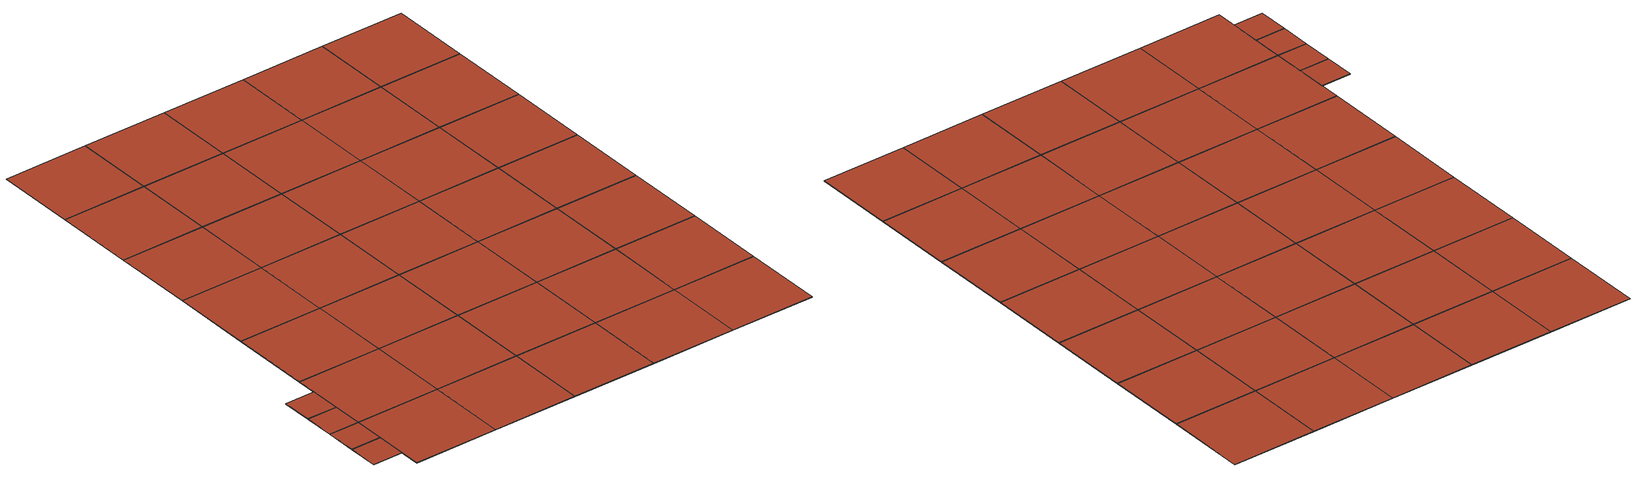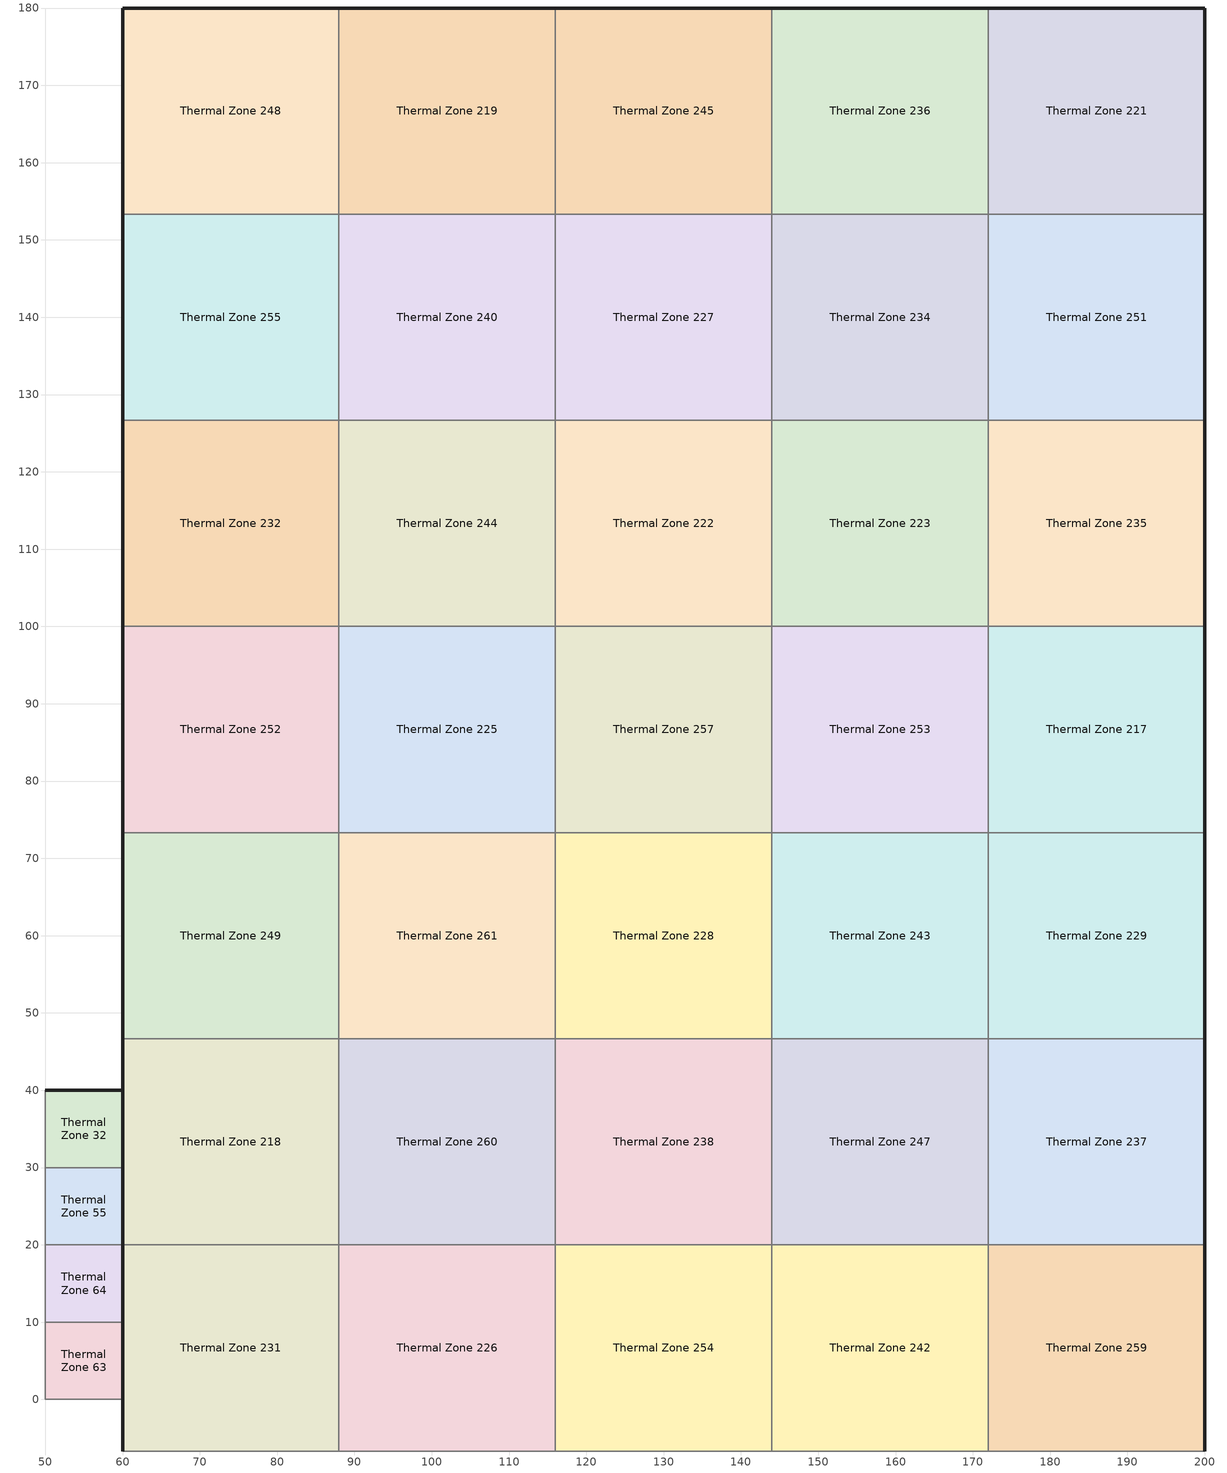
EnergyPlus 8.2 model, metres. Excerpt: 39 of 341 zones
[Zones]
Thermal Zone 217
 floor ground (ASHRAE 90.1-2004 ExtWall Mass ClimateZone 6): 172,100 200,100 200,73.33 172,73.33 z-0.1
 wall outside (ASHRAE 90.1-2004 ExtWall Mass ClimateZone 6): 200,73.33 200,100 z-0.1:0
 wall to Thermal Zone 235 (ASHRAE 90.1-2004 ExtWall Mass ClimateZone 6 Reversed): 200,100 172,100 z-0.1:0
 wall to Thermal Zone 229 (ASHRAE 90.1-2004 ExtWall Mass ClimateZone 6): 172,73.33 200,73.33 z-0.1:0
 wall to Thermal Zone 253 (ASHRAE 90.1-2004 ExtWall Mass ClimateZone 6 Reversed): 172,100 172,73.33 z-0.1:0
 roof outside (ASHRAE 90.1-2004 ExtWall Mass ClimateZone 6): 172,73.33 200,73.33 200,100 172,100 z0
Thermal Zone 218
 floor ground (ASHRAE 90.1-2004 ExtWall Mass ClimateZone 6): 60,46.67 88,46.67 88,20 60,20 z-0.1
 wall outside (ASHRAE 90.1-2004 ExtWall Mass ClimateZone 6): 60,46.67 60,20 z-0.1:0
 wall to Thermal Zone 249 (ASHRAE 90.1-2004 ExtWall Mass ClimateZone 6 Reversed): 88,46.67 60,46.67 z-0.1:0
 wall to Thermal Zone 260 (ASHRAE 90.1-2004 ExtWall Mass ClimateZone 6): 88,20 88,46.67 z-0.1:0
 wall to Thermal Zone 231 (ASHRAE 90.1-2004 ExtWall Mass ClimateZone 6): 60,20 88,20 z-0.1:0
 roof outside (ASHRAE 90.1-2004 ExtWall Mass ClimateZone 6): 60,20 88,20 88,46.67 60,46.67 z0
Thermal Zone 219
 floor ground (ASHRAE 90.1-2004 ExtWall Mass ClimateZone 6): 88,180 116,180 116,153.33 88,153.33 z-0.1
 wall outside (ASHRAE 90.1-2004 ExtWall Mass ClimateZone 6): 116,180 88,180 z-0.1:0
 wall to Thermal Zone 245 (ASHRAE 90.1-2004 ExtWall Mass ClimateZone 6): 116,153.33 116,180 z-0.1:0
 wall to Thermal Zone 240 (ASHRAE 90.1-2004 ExtWall Mass ClimateZone 6): 88,153.33 116,153.33 z-0.1:0
 wall to Thermal Zone 248 (ASHRAE 90.1-2004 ExtWall Mass ClimateZone 6 Reversed): 88,180 88,153.33 z-0.1:0
 roof outside (ASHRAE 90.1-2004 ExtWall Mass ClimateZone 6): 88,153.33 116,153.33 116,180 88,180 z0
Thermal Zone 221
 floor ground (ASHRAE 90.1-2004 ExtWall Mass ClimateZone 6): 172,180 200,180 200,153.33 172,153.33 z-0.1
 wall outside (ASHRAE 90.1-2004 ExtWall Mass ClimateZone 6): 200,153.33 200,180 172,180 z-0.1:0
 wall to Thermal Zone 251 (ASHRAE 90.1-2004 ExtWall Mass ClimateZone 6): 172,153.33 200,153.33 z-0.1:0
 wall to Thermal Zone 236 (ASHRAE 90.1-2004 ExtWall Mass ClimateZone 6 Reversed): 172,180 172,153.33 z-0.1:0
 roof outside (ASHRAE 90.1-2004 ExtWall Mass ClimateZone 6): 172,153.33 200,153.33 200,180 172,180 z0
Thermal Zone 222
 floor ground (ASHRAE 90.1-2004 ExtWall Mass ClimateZone 6): 116,126.67 144,126.67 144,100 116,100 z-0.1
 wall to Thermal Zone 227 (ASHRAE 90.1-2004 ExtWall Mass ClimateZone 6 Reversed): 144,126.67 116,126.67 z-0.1:0
 wall to Thermal Zone 223 (ASHRAE 90.1-2004 ExtWall Mass ClimateZone 6): 144,100 144,126.67 z-0.1:0
 wall to Thermal Zone 257 (ASHRAE 90.1-2004 ExtWall Mass ClimateZone 6): 116,100 144,100 z-0.1:0
 wall to Thermal Zone 244 (ASHRAE 90.1-2004 ExtWall Mass ClimateZone 6 Reversed): 116,126.67 116,100 z-0.1:0
 roof outside (ASHRAE 90.1-2004 ExtWall Mass ClimateZone 6): 116,100 144,100 144,126.67 116,126.67 z0
Thermal Zone 223
 floor ground (ASHRAE 90.1-2004 ExtWall Mass ClimateZone 6): 144,126.67 172,126.67 172,100 144,100 z-0.1
 wall to Thermal Zone 234 (ASHRAE 90.1-2004 ExtWall Mass ClimateZone 6 Reversed): 172,126.67 144,126.67 z-0.1:0
 wall to Thermal Zone 235 (ASHRAE 90.1-2004 ExtWall Mass ClimateZone 6): 172,100 172,126.67 z-0.1:0
 wall to Thermal Zone 253 (ASHRAE 90.1-2004 ExtWall Mass ClimateZone 6): 144,100 172,100 z-0.1:0
 roof outside (ASHRAE 90.1-2004 ExtWall Mass ClimateZone 6): 144,100 172,100 172,126.67 144,126.67 z0
Thermal Zone 225
 floor ground (ASHRAE 90.1-2004 ExtWall Mass ClimateZone 6): 88,100 116,100 116,73.33 88,73.33 z-0.1
 wall to Thermal Zone 244 (ASHRAE 90.1-2004 ExtWall Mass ClimateZone 6 Reversed): 116,100 88,100 z-0.1:0
 wall to Thermal Zone 257 (ASHRAE 90.1-2004 ExtWall Mass ClimateZone 6): 116,73.33 116,100 z-0.1:0
 wall to Thermal Zone 261 (ASHRAE 90.1-2004 ExtWall Mass ClimateZone 6): 88,73.33 116,73.33 z-0.1:0
 wall to Thermal Zone 252 (ASHRAE 90.1-2004 ExtWall Mass ClimateZone 6 Reversed): 88,100 88,73.33 z-0.1:0
 roof outside (ASHRAE 90.1-2004 ExtWall Mass ClimateZone 6): 88,73.33 116,73.33 116,100 88,100 z0
Thermal Zone 226
 floor ground (ASHRAE 90.1-2004 ExtWall Mass ClimateZone 6): 88,20 116,20 116,-6.67 88,-6.67 z-0.1
 wall to Thermal Zone 260 (ASHRAE 90.1-2004 ExtWall Mass ClimateZone 6 Reversed): 116,20 88,20 z-0.1:0
 wall to Thermal Zone 254 (ASHRAE 90.1-2004 ExtWall Mass ClimateZone 6): 116,-6.67 116,20 z-0.1:0
 wall to Thermal Zone 241 (ASHRAE 90.1-2004 ExtWall Mass ClimateZone 6): 88,-6.67 116,-6.67 z-0.1:0
 wall to Thermal Zone 231 (ASHRAE 90.1-2004 ExtWall Mass ClimateZone 6 Reversed): 88,20 88,-6.67 z-0.1:0
 roof outside (ASHRAE 90.1-2004 ExtWall Mass ClimateZone 6): 88,-6.67 116,-6.67 116,20 88,20 z0
Thermal Zone 227
 floor ground (ASHRAE 90.1-2004 ExtWall Mass ClimateZone 6): 116,153.33 144,153.33 144,126.67 116,126.67 z-0.1
 wall to Thermal Zone 245 (ASHRAE 90.1-2004 ExtWall Mass ClimateZone 6 Reversed): 144,153.33 116,153.33 z-0.1:0
 wall to Thermal Zone 234 (ASHRAE 90.1-2004 ExtWall Mass ClimateZone 6): 144,126.67 144,153.33 z-0.1:0
 wall to Thermal Zone 240 (ASHRAE 90.1-2004 ExtWall Mass ClimateZone 6 Reversed): 116,153.33 116,126.67 z-0.1:0
 roof outside (ASHRAE 90.1-2004 ExtWall Mass ClimateZone 6): 116,126.67 144,126.67 144,153.33 116,153.33 z0
Thermal Zone 228
 floor ground (ASHRAE 90.1-2004 ExtWall Mass ClimateZone 6): 116,73.33 144,73.33 144,46.67 116,46.67 z-0.1
 wall to Thermal Zone 257 (ASHRAE 90.1-2004 ExtWall Mass ClimateZone 6 Reversed): 144,73.33 116,73.33 z-0.1:0
 wall to Thermal Zone 243 (ASHRAE 90.1-2004 ExtWall Mass ClimateZone 6): 144,46.67 144,73.33 z-0.1:0
 wall to Thermal Zone 238 (ASHRAE 90.1-2004 ExtWall Mass ClimateZone 6): 116,46.67 144,46.67 z-0.1:0
 wall to Thermal Zone 261 (ASHRAE 90.1-2004 ExtWall Mass ClimateZone 6 Reversed): 116,73.33 116,46.67 z-0.1:0
 roof outside (ASHRAE 90.1-2004 ExtWall Mass ClimateZone 6): 116,46.67 144,46.67 144,73.33 116,73.33 z0
Thermal Zone 229
 floor ground (ASHRAE 90.1-2004 ExtWall Mass ClimateZone 6): 172,73.33 200,73.33 200,46.67 172,46.67 z-0.1
 wall outside (ASHRAE 90.1-2004 ExtWall Mass ClimateZone 6): 200,46.67 200,73.33 z-0.1:0
 wall to Thermal Zone 237 (ASHRAE 90.1-2004 ExtWall Mass ClimateZone 6): 172,46.67 200,46.67 z-0.1:0
 wall to Thermal Zone 243 (ASHRAE 90.1-2004 ExtWall Mass ClimateZone 6 Reversed): 172,73.33 172,46.67 z-0.1:0
 roof outside (ASHRAE 90.1-2004 ExtWall Mass ClimateZone 6): 172,46.67 200,46.67 200,73.33 172,73.33 z0
Thermal Zone 231
 floor ground (ASHRAE 90.1-2004 ExtWall Mass ClimateZone 6): 60,20 88,20 88,-6.67 60,-6.67 z-0.1
 wall outside (ASHRAE 90.1-2004 ExtWall Mass ClimateZone 6): 60,20 60,-6.67 z-0.1:0
 wall to Thermal Zone 250 (ASHRAE 90.1-2004 ExtWall Mass ClimateZone 6): 60,-6.67 88,-6.67 z-0.1:0
 roof outside (ASHRAE 90.1-2004 ExtWall Mass ClimateZone 6): 60,-6.67 88,-6.67 88,20 60,20 z0
Thermal Zone 232
 floor ground (ASHRAE 90.1-2004 ExtWall Mass ClimateZone 6): 60,126.67 88,126.67 88,100 60,100 z-0.1
 wall outside (ASHRAE 90.1-2004 ExtWall Mass ClimateZone 6): 60,126.67 60,100 z-0.1:0
 wall to Thermal Zone 255 (ASHRAE 90.1-2004 ExtWall Mass ClimateZone 6 Reversed): 88,126.67 60,126.67 z-0.1:0
 wall to Thermal Zone 244 (ASHRAE 90.1-2004 ExtWall Mass ClimateZone 6): 88,100 88,126.67 z-0.1:0
 wall to Thermal Zone 252 (ASHRAE 90.1-2004 ExtWall Mass ClimateZone 6): 60,100 88,100 z-0.1:0
 roof outside (ASHRAE 90.1-2004 ExtWall Mass ClimateZone 6): 60,100 88,100 88,126.67 60,126.67 z0
Thermal Zone 234
 floor ground (ASHRAE 90.1-2004 ExtWall Mass ClimateZone 6): 144,153.33 172,153.33 172,126.67 144,126.67 z-0.1
 wall to Thermal Zone 236 (ASHRAE 90.1-2004 ExtWall Mass ClimateZone 6 Reversed): 172,153.33 144,153.33 z-0.1:0
 wall to Thermal Zone 251 (ASHRAE 90.1-2004 ExtWall Mass ClimateZone 6): 172,126.67 172,153.33 z-0.1:0
 roof outside (ASHRAE 90.1-2004 ExtWall Mass ClimateZone 6): 144,126.67 172,126.67 172,153.33 144,153.33 z0
Thermal Zone 235
 floor ground (ASHRAE 90.1-2004 ExtWall Mass ClimateZone 6): 172,126.67 200,126.67 200,100 172,100 z-0.1
 wall outside (ASHRAE 90.1-2004 ExtWall Mass ClimateZone 6): 200,100 200,126.67 z-0.1:0
 wall to Thermal Zone 251 (ASHRAE 90.1-2004 ExtWall Mass ClimateZone 6 Reversed): 200,126.67 172,126.67 z-0.1:0
 roof outside (ASHRAE 90.1-2004 ExtWall Mass ClimateZone 6): 172,100 200,100 200,126.67 172,126.67 z0
Thermal Zone 236
 floor ground (ASHRAE 90.1-2004 ExtWall Mass ClimateZone 6): 144,180 172,180 172,153.33 144,153.33 z-0.1
 wall outside (ASHRAE 90.1-2004 ExtWall Mass ClimateZone 6): 172,180 144,180 z-0.1:0
 wall to Thermal Zone 245 (ASHRAE 90.1-2004 ExtWall Mass ClimateZone 6 Reversed): 144,180 144,153.33 z-0.1:0
 roof outside (ASHRAE 90.1-2004 ExtWall Mass ClimateZone 6): 144,153.33 172,153.33 172,180 144,180 z0
Thermal Zone 237
 floor ground (ASHRAE 90.1-2004 ExtWall Mass ClimateZone 6): 172,46.67 200,46.67 200,20 172,20 z-0.1
 wall outside (ASHRAE 90.1-2004 ExtWall Mass ClimateZone 6): 200,20 200,46.67 z-0.1:0
 wall to Thermal Zone 259 (ASHRAE 90.1-2004 ExtWall Mass ClimateZone 6): 172,20 200,20 z-0.1:0
 wall to Thermal Zone 247 (ASHRAE 90.1-2004 ExtWall Mass ClimateZone 6 Reversed): 172,46.67 172,20 z-0.1:0
 roof outside (ASHRAE 90.1-2004 ExtWall Mass ClimateZone 6): 172,20 200,20 200,46.67 172,46.67 z0
Thermal Zone 238
 floor ground (ASHRAE 90.1-2004 ExtWall Mass ClimateZone 6): 116,46.67 144,46.67 144,20 116,20 z-0.1
 wall to Thermal Zone 247 (ASHRAE 90.1-2004 ExtWall Mass ClimateZone 6): 144,20 144,46.67 z-0.1:0
 wall to Thermal Zone 254 (ASHRAE 90.1-2004 ExtWall Mass ClimateZone 6): 116,20 144,20 z-0.1:0
 wall to Thermal Zone 260 (ASHRAE 90.1-2004 ExtWall Mass ClimateZone 6 Reversed): 116,46.67 116,20 z-0.1:0
 roof outside (ASHRAE 90.1-2004 ExtWall Mass ClimateZone 6): 116,20 144,20 144,46.67 116,46.67 z0
Thermal Zone 240
 floor ground (ASHRAE 90.1-2004 ExtWall Mass ClimateZone 6): 88,153.33 116,153.33 116,126.67 88,126.67 z-0.1
 wall to Thermal Zone 244 (ASHRAE 90.1-2004 ExtWall Mass ClimateZone 6): 88,126.67 116,126.67 z-0.1:0
 wall to Thermal Zone 255 (ASHRAE 90.1-2004 ExtWall Mass ClimateZone 6 Reversed): 88,153.33 88,126.67 z-0.1:0
 roof outside (ASHRAE 90.1-2004 ExtWall Mass ClimateZone 6): 88,126.67 116,126.67 116,153.33 88,153.33 z0
Thermal Zone 242
 floor ground (ASHRAE 90.1-2004 ExtWall Mass ClimateZone 6): 144,20 172,20 172,-6.67 144,-6.67 z-0.1
 wall to Thermal Zone 247 (ASHRAE 90.1-2004 ExtWall Mass ClimateZone 6 Reversed): 172,20 144,20 z-0.1:0
 wall to Thermal Zone 259 (ASHRAE 90.1-2004 ExtWall Mass ClimateZone 6): 172,-6.67 172,20 z-0.1:0
 wall to Thermal Zone 233 (ASHRAE 90.1-2004 ExtWall Mass ClimateZone 6): 144,-6.67 172,-6.67 z-0.1:0
 wall to Thermal Zone 254 (ASHRAE 90.1-2004 ExtWall Mass ClimateZone 6 Reversed): 144,20 144,-6.67 z-0.1:0
 roof outside (ASHRAE 90.1-2004 ExtWall Mass ClimateZone 6): 144,-6.67 172,-6.67 172,20 144,20 z0
Thermal Zone 243
 floor ground (ASHRAE 90.1-2004 ExtWall Mass ClimateZone 6): 144,73.33 172,73.33 172,46.67 144,46.67 z-0.1
 wall to Thermal Zone 253 (ASHRAE 90.1-2004 ExtWall Mass ClimateZone 6 Reversed): 172,73.33 144,73.33 z-0.1:0
 wall to Thermal Zone 247 (ASHRAE 90.1-2004 ExtWall Mass ClimateZone 6): 144,46.67 172,46.67 z-0.1:0
 roof outside (ASHRAE 90.1-2004 ExtWall Mass ClimateZone 6): 144,46.67 172,46.67 172,73.33 144,73.33 z0
Thermal Zone 244
 floor ground (ASHRAE 90.1-2004 ExtWall Mass ClimateZone 6): 88,126.67 116,126.67 116,100 88,100 z-0.1
 roof outside (ASHRAE 90.1-2004 ExtWall Mass ClimateZone 6): 88,100 116,100 116,126.67 88,126.67 z0
Thermal Zone 245
 floor ground (ASHRAE 90.1-2004 ExtWall Mass ClimateZone 6): 116,180 144,180 144,153.33 116,153.33 z-0.1
 wall outside (ASHRAE 90.1-2004 ExtWall Mass ClimateZone 6): 144,180 116,180 z-0.1:0
 roof outside (ASHRAE 90.1-2004 ExtWall Mass ClimateZone 6): 116,153.33 144,153.33 144,180 116,180 z0
Thermal Zone 247
 floor ground (ASHRAE 90.1-2004 ExtWall Mass ClimateZone 6): 144,46.67 172,46.67 172,20 144,20 z-0.1
 roof outside (ASHRAE 90.1-2004 ExtWall Mass ClimateZone 6): 144,20 172,20 172,46.67 144,46.67 z0
Thermal Zone 248
 floor ground (ASHRAE 90.1-2004 ExtWall Mass ClimateZone 6): 60,180 88,180 88,153.33 60,153.33 z-0.1
 wall outside (ASHRAE 90.1-2004 ExtWall Mass ClimateZone 6): 88,180 60,180 60,153.33 z-0.1:0
 wall to Thermal Zone 255 (ASHRAE 90.1-2004 ExtWall Mass ClimateZone 6): 60,153.33 88,153.33 z-0.1:0
 roof outside (ASHRAE 90.1-2004 ExtWall Mass ClimateZone 6): 60,153.33 88,153.33 88,180 60,180 z0
Thermal Zone 249
 floor ground (ASHRAE 90.1-2004 ExtWall Mass ClimateZone 6): 60,73.33 88,73.33 88,46.67 60,46.67 z-0.1
 wall outside (ASHRAE 90.1-2004 ExtWall Mass ClimateZone 6): 60,73.33 60,46.67 z-0.1:0
 wall to Thermal Zone 252 (ASHRAE 90.1-2004 ExtWall Mass ClimateZone 6 Reversed): 88,73.33 60,73.33 z-0.1:0
 wall to Thermal Zone 261 (ASHRAE 90.1-2004 ExtWall Mass ClimateZone 6): 88,46.67 88,73.33 z-0.1:0
 roof outside (ASHRAE 90.1-2004 ExtWall Mass ClimateZone 6): 60,46.67 88,46.67 88,73.33 60,73.33 z0
Thermal Zone 251
 floor ground (ASHRAE 90.1-2004 ExtWall Mass ClimateZone 6): 172,153.33 200,153.33 200,126.67 172,126.67 z-0.1
 wall outside (ASHRAE 90.1-2004 ExtWall Mass ClimateZone 6): 200,126.67 200,153.33 z-0.1:0
 roof outside (ASHRAE 90.1-2004 ExtWall Mass ClimateZone 6): 172,126.67 200,126.67 200,153.33 172,153.33 z0
Thermal Zone 252
 floor ground (ASHRAE 90.1-2004 ExtWall Mass ClimateZone 6): 60,100 88,100 88,73.33 60,73.33 z-0.1
 wall outside (ASHRAE 90.1-2004 ExtWall Mass ClimateZone 6): 60,100 60,73.33 z-0.1:0
 roof outside (ASHRAE 90.1-2004 ExtWall Mass ClimateZone 6): 60,73.33 88,73.33 88,100 60,100 z0
Thermal Zone 253
 floor ground (ASHRAE 90.1-2004 ExtWall Mass ClimateZone 6): 144,100 172,100 172,73.33 144,73.33 z-0.1
 wall to Thermal Zone 257 (ASHRAE 90.1-2004 ExtWall Mass ClimateZone 6 Reversed): 144,100 144,73.33 z-0.1:0
 roof outside (ASHRAE 90.1-2004 ExtWall Mass ClimateZone 6): 144,73.33 172,73.33 172,100 144,100 z0
Thermal Zone 254
 floor ground (ASHRAE 90.1-2004 ExtWall Mass ClimateZone 6): 116,20 144,20 144,-6.67 116,-6.67 z-0.1
 wall to Thermal Zone 256 (ASHRAE 90.1-2004 ExtWall Mass ClimateZone 6): 116,-6.67 144,-6.67 z-0.1:0
 roof outside (ASHRAE 90.1-2004 ExtWall Mass ClimateZone 6): 116,-6.67 144,-6.67 144,20 116,20 z0
Thermal Zone 255
 floor ground (ASHRAE 90.1-2004 ExtWall Mass ClimateZone 6): 60,153.33 88,153.33 88,126.67 60,126.67 z-0.1
 wall outside (ASHRAE 90.1-2004 ExtWall Mass ClimateZone 6): 60,153.33 60,126.67 z-0.1:0
 roof outside (ASHRAE 90.1-2004 ExtWall Mass ClimateZone 6): 60,126.67 88,126.67 88,153.33 60,153.33 z0
Thermal Zone 257
 floor ground (ASHRAE 90.1-2004 ExtWall Mass ClimateZone 6): 116,100 144,100 144,73.33 116,73.33 z-0.1
 roof outside (ASHRAE 90.1-2004 ExtWall Mass ClimateZone 6): 116,73.33 144,73.33 144,100 116,100 z0
Thermal Zone 259
 floor ground (ASHRAE 90.1-2004 ExtWall Mass ClimateZone 6): 172,20 200,20 200,-6.67 172,-6.67 z-0.1
 wall outside (ASHRAE 90.1-2004 ExtWall Mass ClimateZone 6): 200,-6.67 200,20 z-0.1:0
 wall to Thermal Zone 246 (ASHRAE 90.1-2004 ExtWall Mass ClimateZone 6): 172,-6.67 200,-6.67 z-0.1:0
 roof outside (ASHRAE 90.1-2004 ExtWall Mass ClimateZone 6): 172,-6.67 200,-6.67 200,20 172,20 z0
Thermal Zone 260
 floor ground (ASHRAE 90.1-2004 ExtWall Mass ClimateZone 6): 88,46.67 116,46.67 116,20 88,20 z-0.1
 wall to Thermal Zone 261 (ASHRAE 90.1-2004 ExtWall Mass ClimateZone 6 Reversed): 116,46.67 88,46.67 z-0.1:0
 roof outside (ASHRAE 90.1-2004 ExtWall Mass ClimateZone 6): 88,20 116,20 116,46.67 88,46.67 z0
Thermal Zone 261
 floor ground (ASHRAE 90.1-2004 ExtWall Mass ClimateZone 6): 88,73.33 116,73.33 116,46.67 88,46.67 z-0.1
 roof outside (ASHRAE 90.1-2004 ExtWall Mass ClimateZone 6): 88,46.67 116,46.67 116,73.33 88,73.33 z0
Thermal Zone 32
 floor ground (ASHRAE 90.1-2004 ExtWall Mass ClimateZone 6): 50,40 60,40 60,30 50,30 z-0.1
 wall outside (ASHRAE 90.1-2004 ExtWall Mass ClimateZone 6): 60,30 60,40 50,40 z-0.1:0
 wall to Thermal Zone 55 (ASHRAE 90.1-2004 ExtWall Mass ClimateZone 6): 50,30 60,30 z-0.1:0
 wall to Thermal Zone 80 (ASHRAE 90.1-2004 ExtWall Mass ClimateZone 6 Reversed): 50,40 50,30 z-0.1:0
 roof outside (ASHRAE 90.1-2004 ExtWall Mass ClimateZone 6): 50,30 60,30 60,40 50,40 z0
Thermal Zone 55
 floor ground (ASHRAE 90.1-2004 ExtWall Mass ClimateZone 6): 50,30 60,30 60,20 50,20 z-0.1
 wall outside (ASHRAE 90.1-2004 ExtWall Mass ClimateZone 6): 60,20 60,30 z-0.1:0
 wall to Thermal Zone 64 (ASHRAE 90.1-2004 ExtWall Mass ClimateZone 6): 50,20 60,20 z-0.1:0
 wall to Thermal Zone 39 (ASHRAE 90.1-2004 ExtWall Mass ClimateZone 6 Reversed): 50,30 50,20 z-0.1:0
 roof outside (ASHRAE 90.1-2004 ExtWall Mass ClimateZone 6): 50,20 60,20 60,30 50,30 z0
Thermal Zone 63
 floor ground (ASHRAE 90.1-2004 ExtWall Mass ClimateZone 6): 50,10 60,10 60,0 50,0 z-0.1
 wall outside (ASHRAE 90.1-2004 ExtWall Mass ClimateZone 6): 60,0 60,10 z-0.1:0
 wall to Thermal Zone 64 (ASHRAE 90.1-2004 ExtWall Mass ClimateZone 6 Reversed): 60,10 50,10 z-0.1:0
 wall to Thermal Zone 106 (ASHRAE 90.1-2004 ExtWall Mass ClimateZone 6): 50,0 60,0 z-0.1:0
 wall to Thermal Zone 110 (ASHRAE 90.1-2004 ExtWall Mass ClimateZone 6 Reversed): 50,10 50,0 z-0.1:0
 roof outside (ASHRAE 90.1-2004 ExtWall Mass ClimateZone 6): 50,0 60,0 60,10 50,10 z0
Thermal Zone 64
 floor ground (ASHRAE 90.1-2004 ExtWall Mass ClimateZone 6): 50,20 60,20 60,10 50,10 z-0.1
 wall outside (ASHRAE 90.1-2004 ExtWall Mass ClimateZone 6): 60,10 60,20 z-0.1:0
 wall to Thermal Zone 134 (ASHRAE 90.1-2004 ExtWall Mass ClimateZone 6 Reversed): 50,20 50,10 z-0.1:0
 roof outside (ASHRAE 90.1-2004 ExtWall Mass ClimateZone 6): 50,10 60,10 60,20 50,20 z0
[Building]
Building 1: North Axis {deg}=0; Solar Distribution=FullExteriorWithReflections
[Material] Thermal Absorptance=0.9
Name | Roughness | Thickness {m} | Conductivity {W/m-K} | Density {kg/m3} | Specific Heat {J/kg-K} | Solar Absorptance | Visible Absorptance
1/2IN Gypsum | Smooth | 0.0127 | 0.16 | 784.9 | 830 | 0.4 | 0.4
1IN Stucco | Smooth | 0.0253 | 0.6918 | 1858 | 837 | 0.92 | 0.92
8IN CONCRETE HW RefBldg | Rough | 0.2032 | 1.311 | 2240 | 836.8 | 0.7 | 0.7
Mass NonRes Wall Insulation-1.69 | MediumRough | 0.0623673 | 0.049 | 265 | 836.8 | 0.7 | 0.7
[Construction]
ASHRAE 90.1-2004 ExtWall Mass ClimateZone 6: 1IN Stucco, 8IN CONCRETE HW RefBldg, Mass NonRes Wall Insulation-1.69, 1/2IN Gypsum
ASHRAE 90.1-2004 ExtWall Mass ClimateZone 6 Reversed: 1/2IN Gypsum, Mass NonRes Wall Insulation-1.69, 8IN CONCRETE HW RefBldg, 1IN Stucco
[Zone]
Thermal Zone 217; Thermal Zone 218; Thermal Zone 219; Thermal Zone 221; Thermal Zone 222; Thermal Zone 223; Thermal Zone 225; Thermal Zone 226; Thermal Zone 227; Thermal Zone 228; Thermal Zone 229; Thermal Zone 231; Thermal Zone 232; Thermal Zone 234; Thermal Zone 235; Thermal Zone 236; Thermal Zone 237; Thermal Zone 238; Thermal Zone 240; Thermal Zone 242; Thermal Zone 243; Thermal Zone 244; Thermal Zone 245; Thermal Zone 247; Thermal Zone 248; Thermal Zone 249; Thermal Zone 251; Thermal Zone 252; Thermal Zone 253; Thermal Zone 254; Thermal Zone 255; Thermal Zone 257; Thermal Zone 259; Thermal Zone 260; Thermal Zone 261; Thermal Zone 32; Thermal Zone 55; Thermal Zone 63; Thermal Zone 64
